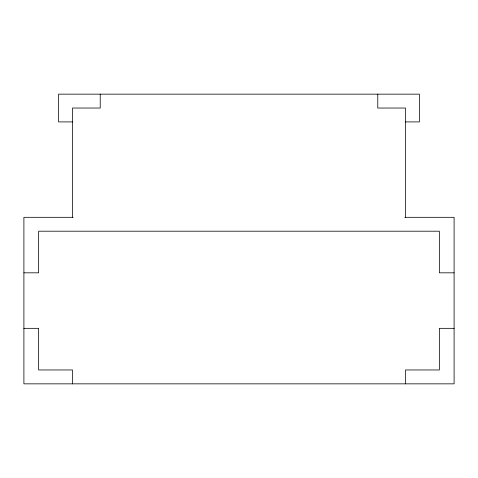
<?xml version="1.0" encoding="UTF-8"?>
<svg xmlns="http://www.w3.org/2000/svg" width="478" height="478" viewBox="0 0 478 478"><rect width="100%" height="100%" fill="white"/><g stroke="black" fill="none" stroke-linecap="round" stroke-linejoin="round"><path stroke-width="0.72" d="M72.471 121.908L58.591 121.908L58.591 94.154L419.409 94.154L419.409 121.908L405.529 121.908M73.194 217.317L23.9 217.317L23.9 383.846L454.1 383.846L454.1 217.317L404.806 217.317M23.9 272.824L38.646 272.824L38.646 231.197L439.354 231.197L439.354 272.824L454.1 272.824M23.9 328.338L38.646 328.338L38.646 369.966L72.471 369.966L72.471 383.846M454.1 328.338L439.354 328.338L439.354 369.966L405.529 369.966L405.529 383.846M405.529 217.317L405.529 108.034L377.775 108.034L377.775 94.154M100.225 94.154L100.225 108.034L72.471 108.034L72.471 217.317"/></g></svg>
